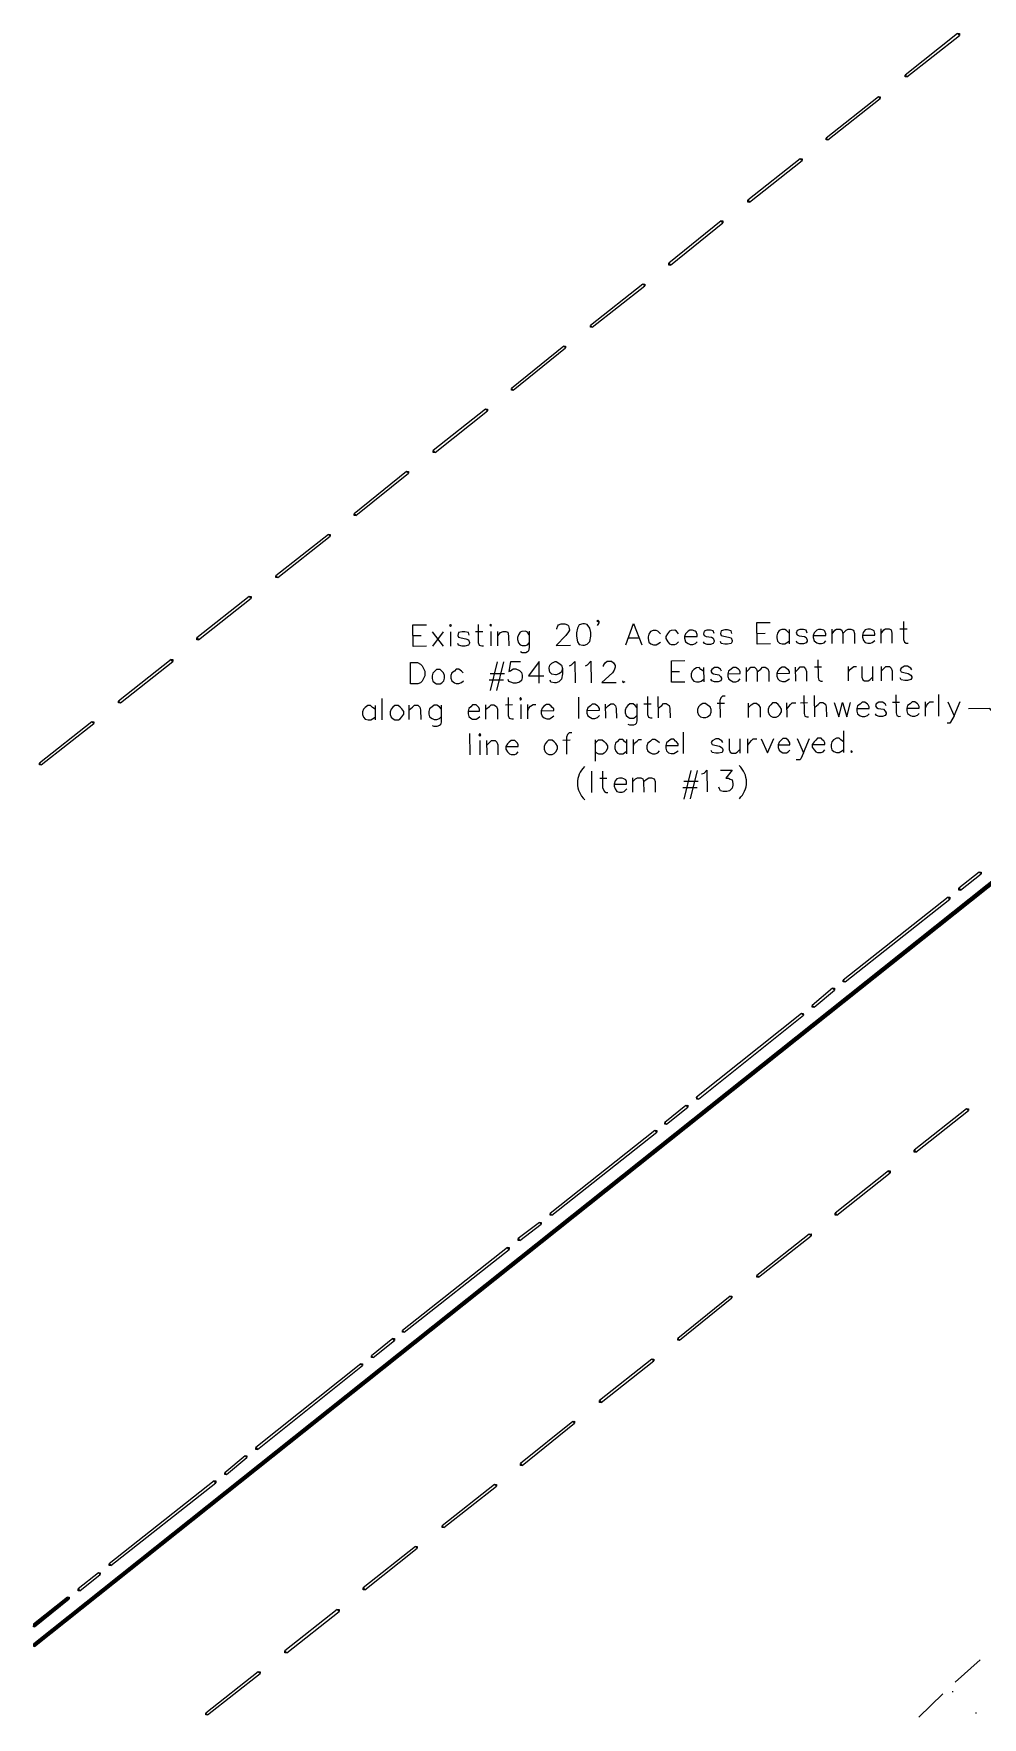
# Model space of a CAD drawing. Header units: inches. Extents: x -5728 to 15181, y 9834 to 15140.
# Drawn here: x 2252 to 3101, y 12234 to 13743 of the extents above; entities that cross this region are included whole.
import ezdxf

# ---------------------------------------------------------------- set-up
doc = ezdxf.new("R2010")
doc.units = ezdxf.units.IN
doc.header["$MEASUREMENT"] = 0
doc.linetypes.add('IMPORT-DASHEDX2 _4_', pattern=[0.1125, 0.075, -0.0375])
for name, color, linetype, lineweight in [('PDF_Geometry', 1, 'Continuous', 9), ('PDF_Solid Fills', 1, 'Continuous', 9), ('site plan converted for PDF_dwg', 1, 'Continuous', 9)]:
    doc.layers.add(name, color=color, linetype=linetype, lineweight=lineweight)

# ---------------------------------------------------------------- blocks, each defined once
blk = doc.blocks.new('site plan converted for PDF_dwg-1480341-SITE PLAN')
at = {"layer": 'PDF_Solid Fills'}
for points in [[(962.5, 3885), (960.9, 3886.6), (962.5, 3886.6)], [(913.7, 3848.2), (913.7, 3849.8), (915.3, 3848.2)], [(891.3, 3829), (889.7, 3830.6), (891.3, 3830.6)], [(842.5, 3792.2), (842.5, 3793.8), (844.1, 3792.2)], [(820.9, 3773.8), (819.3, 3775.4), (820.9, 3775.4)], [(772.1, 3737), (772.1, 3738.6), (773.7, 3737)], [(749.7, 3718.6), (748.1, 3720.2), (749.7, 3720.2)], [(700.9, 3681), (700.9, 3682.6), (702.5, 3681)], [(679.3, 3662.6), (677.7, 3664.2), (679.3, 3664.2)], [(630.5, 3625.8), (630.5, 3627.4), (632.1, 3625.8)], [(608.1, 3607.4), (606.5, 3609), (608.1, 3609)], [(559.3, 3569.8), (559.3, 3571.4), (560.9, 3569.8)], [(537.7, 3551.4), (536.1, 3553), (537.7, 3553)], [(488.9, 3514.6), (488.9, 3516.2), (490.5, 3514.6)], [(466.5, 3496.2), (464.9, 3497.8), (466.5, 3497.8)], [(124.1, 2448.2), (124.1, 2449.8), (1403.3, 3454.6), (374.9, 2645.5)], [(124.9, 2447.4), (1403.3, 3454.6), (124.1, 2448.2)], [(124.9, 2447.4), (1404.1, 3453.8), (1403.3, 3454.6), (376.4, 2645.5)], [(417.7, 3458.6), (417.7, 3460.2), (419.3, 3458.6)], [(124.9, 2447.4), (1404.9, 3453), (1404.1, 3453.8), (376.7, 2645.5)], [(396.1, 3440.2), (394.5, 3441.8), (396.1, 3441.8)], [(347.3, 3403.4), (347.3, 3405), (348.9, 3403.4)], [(324.9, 3385), (323.3, 3386.6), (324.9, 3386.6)], [(276.1, 3348.2), (276.1, 3349.8), (277.7, 3348.2)], [(254.5, 3329), (252.9, 3330.6), (254.5, 3330.6)], [(205.7, 3292.2), (205.7, 3293.8), (207.3, 3292.2)], [(183.3, 3273.8), (181.7, 3275.4), (183.3, 3275.4)], [(134.5, 3237), (134.5, 3238.6), (136.1, 3237)], [(976.9, 3133.8), (975.3, 3135.4), (976.9, 3135.4)], [(948.9, 3111.4), (947.3, 3113), (948.9, 3113)], [(956.9, 3119.4), (956.9, 3121), (958.5, 3119.4)], [(844.9, 3030.6), (843.3, 3032.2), (844.9, 3032.2)], [(852.9, 3037.8), (852.9, 3039.4), (854.5, 3037.8)], [(824.9, 3015.4), (824.9, 3017), (826.5, 3015.4)], [(816.9, 3008.2), (815.3, 3009.8), (816.9, 3009.8)], [(712.9, 2926.6), (711.3, 2928.2), (712.9, 2928.2)], [(720.9, 2933.8), (720.9, 2935.4), (722.5, 2933.8)], [(692.1, 2911.4), (692.1, 2913), (693.7, 2911.4)], [(964.1, 2921.8), (962.5, 2923.4), (964.1, 2923.4)], [(684.9, 2904.2), (683.3, 2905.8), (684.9, 2905.8)], [(915.3, 2885), (915.3, 2886.6), (916.9, 2885)], [(893.7, 2866.6), (892.1, 2868.2), (893.7, 2868.2)], [(580.9, 2822.6), (579.3, 2824.2), (580.9, 2824.2)], [(588.9, 2830.6), (588.9, 2832.2), (590.5, 2830.6)], [(844.1, 2829), (844.1, 2830.6), (845.7, 2829)], [(560.1, 2808.2), (560.1, 2809.8), (561.7, 2808.2)], [(822.5, 2810.6), (820.9, 2812.2), (822.5, 2812.2)], [(552.1, 2800.2), (550.5, 2801.8), (552.1, 2801.8)], [(773.7, 2773.8), (773.7, 2775.4), (775.3, 2773.8)], [(751.3, 2755.4), (749.7, 2757), (751.3, 2757)], [(448.9, 2719.4), (447.3, 2721), (448.9, 2721)], [(456.1, 2726.6), (456.1, 2728.2), (457.7, 2726.6)], [(702.5, 2717.8), (702.5, 2719.4), (704.1, 2717.8)], [(428.1, 2704.2), (428.1, 2705.8), (429.7, 2704.2)], [(680.9, 2699.4), (679.3, 2701), (680.9, 2701)], [(420.1, 2697), (418.5, 2698.6), (420.1, 2698.6)], [(632.1, 2662.6), (632.1, 2664.2), (633.7, 2662.6)], [(609.7, 2644.2), (608.1, 2645.8), (609.7, 2645.8)], [(316.1, 2615.4), (314.5, 2617), (316.1, 2617)], [(324.1, 2622.6), (324.1, 2624.2), (325.7, 2622.6)], [(288.1, 2593), (286.5, 2594.6), (288.1, 2594.6)], [(296.1, 2600.2), (296.1, 2601.8), (297.7, 2600.2)], [(560.9, 2606.6), (560.9, 2608.2), (562.5, 2606.6)], [(539.3, 2588.2), (537.7, 2589.8), (539.3, 2589.8)], [(490.5, 2551.4), (490.5, 2553), (492.1, 2551.4)], [(468.1, 2533), (466.5, 2534.6), (468.1, 2534.6)], [(192.1, 2519.4), (192.1, 2521), (193.7, 2519.4)], [(184.1, 2511.4), (182.5, 2513), (184.1, 2513)], [(124.9, 2465), (154.5, 2491.4), (124.1, 2465.8)], [(124.1, 2465.8), (154.5, 2491.4), (124.1, 2467.4)], [(124.9, 2465), (155.3, 2490.6), (154.5, 2491.4)], [(124.9, 2465), (156.1, 2489.8), (155.3, 2490.6)], [(156.1, 2489.8), (154.5, 2491.4), (156.1, 2491.4)], [(164.1, 2497), (164.1, 2498.6), (165.7, 2497)], [(419.3, 2496.2), (419.3, 2497.8), (420.9, 2496.2)], [(397.7, 2477), (396.1, 2478.6), (397.7, 2478.6)], [(124.1, 2465), (124.1, 2465.8), (124.9, 2465)], [(348.9, 2440.2), (348.9, 2441.8), (350.5, 2440.2)], [(326.5, 2421.8), (324.9, 2423.4), (326.5, 2423.4)], [(277.7, 2385), (277.7, 2386.6), (279.3, 2385)]]:
    blk.add_hatch(color=147, dxfattribs=at).paths.add_polyline_path(points, flags=0)
at = {"layer": 'PDF_Solid Fills', "lineweight": 15}
blk.add_hatch(color=155, dxfattribs=at).paths.add_polyline_path([(124.1, 2447.4), (124.1, 2448.2), (124.9, 2447.4)], flags=0)
at = {"layer": 'PDF_Geometry', "color": 155, "lineweight": 15}
for p, q in [((469.7, 3350.6), (476.9, 3350.6)), ((487.3, 3341), (496.9, 3353.8)), ((496.9, 3341), (487.3, 3353.8)), ((503.3, 3353.8), (503.3, 3341)), ((525.7, 3353.8), (532.1, 3353.8)), ((539.3, 3353.8), (539.3, 3341)), ((545.7, 3341), (545.7, 3353.8)), ((777.7, 3350.6), (784.9, 3350.6)), ((806.5, 3353.8), (806.5, 3341)), ((844.9, 3341), (844.9, 3353.8)), ((888.9, 3341), (888.9, 3353.8)), ((905.7, 3353.8), (912.1, 3353.8)), ((662.5, 3347.4), (672.1, 3347.4)), ((544.9, 3326.6), (538.5, 3301)), ((550.5, 3326.6), (544.1, 3301)), ((729.7, 3320.2), (729.7, 3307.4)), ((768.1, 3307.4), (768.1, 3320.2)), ((812.1, 3307.4), (812.1, 3320.2)), ((828.9, 3320.2), (835.3, 3320.2)), ((859.3, 3307.4), (859.3, 3320.2)), ((880.9, 3320.2), (880.9, 3307.4)), ((888.9, 3307.4), (888.9, 3320.2)), ((537.7, 3310.6), (550.5, 3310.6)), ((538.5, 3316.2), (551.3, 3316.2)), ((700.9, 3317), (708.1, 3317)), ((435.3, 3288.2), (435.3, 3275.4)), ((441.7, 3275.4), (441.7, 3294.6)), ((465.7, 3275.4), (465.7, 3288.2)), ((534.5, 3275.4), (534.5, 3288.2)), ((552.1, 3288.2), (558.5, 3288.2)), ((565.7, 3288.2), (565.7, 3275.4)), ((572.1, 3275.4), (572.1, 3288.2)), ((617.7, 3275.4), (617.7, 3294.6)), ((641.7, 3275.4), (641.7, 3288.2)), ((676.1, 3288.2), (682.5, 3288.2)), ((688.9, 3275.4), (688.9, 3294.6)), ((741.7, 3288.2), (748.1, 3288.2)), ((769.7, 3275.4), (769.7, 3288.2)), ((804.1, 3275.4), (804.1, 3288.2)), ((816.1, 3288.2), (822.5, 3288.2)), ((828.9, 3275.4), (828.9, 3294.6)), ((898.5, 3288.2), (904.9, 3288.2)), ((928.1, 3275.4), (928.1, 3288.2)), ((940.1, 3275.4), (940.1, 3294.6)), ((520.1, 3243.4), (520.1, 3262.6)), ((711.3, 3243.4), (711.3, 3262.6)), ((854.5, 3262.6), (854.5, 3243.4)), ((528.9, 3256.2), (528.9, 3243.4)), ((535.3, 3243.4), (535.3, 3256.2)), ((603.3, 3256.2), (609.7, 3256.2)), ((632.1, 3256.2), (632.1, 3237)), ((660.1, 3256.2), (660.1, 3243.4)), ((666.5, 3243.4), (666.5, 3256.2)), ((761.7, 3256.2), (761.7, 3243.4)), ((768.9, 3243.4), (768.9, 3256.2)), ((628.9, 3209), (628.9, 3228.2)), ((717.7, 3228.2), (711.3, 3202.6)), ((723.3, 3228.2), (716.9, 3202.6)), ((636.1, 3221.8), (642.5, 3221.8)), ((665.7, 3209), (665.7, 3221.8)), ((710.5, 3213), (723.3, 3213)), ((711.3, 3218.6), (724.1, 3218.6)), ((971.3, 2429.8), (948.9, 2409.8)), ((937.7, 2399.4), (916.1, 2378.6)), ((946.5, 2401.8), (946.5, 2401)), ((967.3, 2382.6), (967.3, 2381.8))]:
    blk.add_line(p, q, dxfattribs=at)
at = {"layer": 'PDF_Geometry', "color": 147}
blk.add_line((124.9, 2465), (124.1, 2465), dxfattribs=at)
at = {"layer": 'PDF_Geometry', "color": 147, "flags": 128}
for points in [[(960.9, 3886.6), (913.7, 3849.8), (914.5, 3849), (915.3, 3848.2), (962.5, 3885), (961.7, 3885.8), (960.9, 3886.6), (962.5, 3886.6), (962.5, 3885)], [(915.3, 3848.2), (913.7, 3848.2), (913.7, 3849.8)], [(889.7, 3830.6), (842.5, 3793.8), (843.3, 3793), (844.1, 3792.2), (891.3, 3829), (890.5, 3829.8), (889.7, 3830.6), (891.3, 3830.6), (891.3, 3829)], [(844.1, 3792.2), (842.5, 3792.2), (842.5, 3793.8)], [(819.3, 3775.4), (772.1, 3738.6), (772.9, 3737.8), (773.7, 3737), (820.9, 3773.8), (820.1, 3774.6), (819.3, 3775.4), (820.9, 3775.4), (820.9, 3773.8)], [(773.7, 3737), (772.1, 3737), (772.1, 3738.6)], [(748.1, 3720.2), (700.9, 3682.6), (701.7, 3681.8), (702.5, 3681), (749.7, 3718.6), (748.9, 3719.4), (748.1, 3720.2), (749.7, 3720.2), (749.7, 3718.6)], [(702.5, 3681), (700.9, 3681), (700.9, 3682.6)], [(677.7, 3664.2), (630.5, 3627.4), (631.3, 3626.6), (632.1, 3625.8), (679.3, 3662.6)], [(632.1, 3625.8), (630.5, 3625.8), (630.5, 3627.4)], [(606.5, 3609), (559.3, 3571.4), (560.1, 3570.6), (560.9, 3569.8), (608.1, 3607.4), (607.3, 3608.2), (606.5, 3609), (608.1, 3609), (608.1, 3607.4)], [(560.9, 3569.8), (559.3, 3569.8), (559.3, 3571.4)], [(536.1, 3553), (488.9, 3516.2), (489.7, 3515.4), (490.5, 3514.6), (537.7, 3551.4), (536.9, 3552.2), (536.1, 3553), (537.7, 3553), (537.7, 3551.4)], [(490.5, 3514.6), (488.9, 3514.6), (488.9, 3516.2)], [(464.9, 3497.8), (417.7, 3460.2), (418.5, 3459.4), (419.3, 3458.6), (466.5, 3496.2), (465.7, 3497), (464.9, 3497.8), (466.5, 3497.8), (466.5, 3496.2)], [(124.9, 2447.4), (1404.9, 3453), (1404.1, 3453.8), (1403.3, 3454.6), (124.1, 2449.8)], [(419.3, 3458.6), (417.7, 3458.6), (417.7, 3460.2)], [(394.5, 3441.8), (347.3, 3405), (348.1, 3404.2), (348.9, 3403.4), (396.1, 3440.2), (395.3, 3441), (394.5, 3441.8), (396.1, 3441.8), (396.1, 3440.2)], [(348.9, 3403.4), (347.3, 3403.4), (347.3, 3405)], [(323.3, 3386.6), (276.1, 3349.8), (276.9, 3349), (277.7, 3348.2), (324.9, 3385), (324.1, 3385.8), (323.3, 3386.6), (324.9, 3386.6), (324.9, 3385)], [(277.7, 3348.2), (276.1, 3348.2), (276.1, 3349.8)], [(252.9, 3330.6), (205.7, 3293.8), (206.5, 3293), (207.3, 3292.2), (254.5, 3329), (253.7, 3329.8), (252.9, 3330.6), (254.5, 3330.6), (254.5, 3329)], [(207.3, 3292.2), (205.7, 3292.2), (205.7, 3293.8)], [(181.7, 3275.4), (134.5, 3238.6), (135.3, 3237.8), (136.1, 3237), (183.3, 3273.8), (182.5, 3274.6), (181.7, 3275.4), (183.3, 3275.4), (183.3, 3273.8)], [(136.1, 3237), (134.5, 3237), (134.5, 3238.6)], [(975.3, 3135.4), (956.9, 3121), (957.7, 3120.2), (958.5, 3119.4), (976.9, 3133.8), (976.1, 3134.6), (975.3, 3135.4), (976.9, 3135.4), (976.9, 3133.8)], [(947.3, 3113), (852.9, 3039.4), (853.7, 3038.6), (854.5, 3037.8), (948.9, 3111.4), (948.1, 3112.2), (947.3, 3113), (948.9, 3113), (948.9, 3111.4)], [(958.5, 3119.4), (956.9, 3119.4), (956.9, 3121)], [(843.3, 3032.2), (824.9, 3017), (825.7, 3016.2), (826.5, 3015.4), (844.9, 3030.6), (844.1, 3031.4), (843.3, 3032.2), (844.9, 3032.2), (844.9, 3030.6)], [(854.5, 3037.8), (852.9, 3037.8), (852.9, 3039.4)], [(826.5, 3015.4), (824.9, 3015.4), (824.9, 3017)], [(815.3, 3009.8), (720.9, 2935.4), (721.7, 2934.6), (722.5, 2933.8), (816.9, 3008.2), (816.1, 3009), (815.3, 3009.8), (816.9, 3009.8), (816.9, 3008.2)], [(711.3, 2928.2), (692.1, 2913), (692.9, 2912.2), (693.7, 2911.4), (712.9, 2926.6), (712.1, 2927.4), (711.3, 2928.2), (712.9, 2928.2), (712.9, 2926.6)], [(722.5, 2933.8), (720.9, 2933.8), (720.9, 2935.4)], [(693.7, 2911.4), (692.1, 2911.4), (692.1, 2913)], [(962.5, 2923.4), (915.3, 2886.6), (916.1, 2885.8), (916.9, 2885), (964.1, 2921.8), (963.3, 2922.6), (962.5, 2923.4), (964.1, 2923.4), (964.1, 2921.8)], [(683.3, 2905.8), (588.9, 2832.2), (589.7, 2831.4), (590.5, 2830.6), (684.9, 2904.2), (684.1, 2905), (683.3, 2905.8), (684.9, 2905.8), (684.9, 2904.2)], [(916.9, 2885), (915.3, 2885), (915.3, 2886.6)], [(892.1, 2868.2), (844.1, 2830.6), (844.9, 2829.8), (845.7, 2829), (893.7, 2866.6), (892.9, 2867.4), (892.1, 2868.2), (893.7, 2868.2), (893.7, 2866.6)], [(579.3, 2824.2), (560.1, 2809.8), (560.9, 2809), (561.7, 2808.2), (580.9, 2822.6), (580.1, 2823.4), (579.3, 2824.2), (580.9, 2824.2), (580.9, 2822.6)], [(590.5, 2830.6), (588.9, 2830.6), (588.9, 2832.2)], [(845.7, 2829), (844.1, 2829), (844.1, 2830.6)], [(561.7, 2808.2), (560.1, 2808.2), (560.1, 2809.8)], [(820.9, 2812.2), (773.7, 2775.4), (774.5, 2774.6), (775.3, 2773.8), (822.5, 2810.6), (821.7, 2811.4), (820.9, 2812.2), (822.5, 2812.2), (822.5, 2810.6)], [(550.5, 2801.8), (456.1, 2728.2), (456.9, 2727.4), (457.7, 2726.6), (552.1, 2800.2), (551.3, 2801), (550.5, 2801.8), (552.1, 2801.8), (552.1, 2800.2)], [(775.3, 2773.8), (773.7, 2773.8), (773.7, 2775.4)], [(749.7, 2757), (702.5, 2719.4), (703.3, 2718.6), (704.1, 2717.8), (751.3, 2755.4), (750.5, 2756.2), (749.7, 2757), (751.3, 2757), (751.3, 2755.4)], [(447.3, 2721), (428.1, 2705.8), (428.9, 2705), (429.7, 2704.2), (448.9, 2719.4), (448.1, 2720.2), (447.3, 2721), (448.9, 2721), (448.9, 2719.4)], [(457.7, 2726.6), (456.1, 2726.6), (456.1, 2728.2)], [(704.1, 2717.8), (702.5, 2717.8), (702.5, 2719.4)], [(429.7, 2704.2), (428.1, 2704.2), (428.1, 2705.8)], [(679.3, 2701), (632.1, 2664.2), (632.9, 2663.4), (633.7, 2662.6), (680.9, 2699.4), (680.1, 2700.2), (679.3, 2701), (680.9, 2701), (680.9, 2699.4)], [(418.5, 2698.6), (324.1, 2624.2), (324.9, 2623.4), (325.7, 2622.6), (420.1, 2697), (419.3, 2697.8), (418.5, 2698.6), (420.1, 2698.6), (420.1, 2697)], [(633.7, 2662.6), (632.1, 2662.6), (632.1, 2664.2)], [(608.1, 2645.8), (560.9, 2608.2), (561.7, 2607.4), (562.5, 2606.6), (609.7, 2644.2), (608.9, 2645), (608.1, 2645.8), (609.7, 2645.8), (609.7, 2644.2)], [(314.5, 2617), (296.1, 2601.8), (296.9, 2601), (297.7, 2600.2), (316.1, 2615.4), (315.3, 2616.2), (314.5, 2617), (316.1, 2617), (316.1, 2615.4)], [(325.7, 2622.6), (324.1, 2622.6), (324.1, 2624.2)], [(286.5, 2594.6), (192.1, 2521), (192.9, 2520.2), (193.7, 2519.4), (288.1, 2593), (287.3, 2593.8), (286.5, 2594.6), (288.1, 2594.6), (288.1, 2593)], [(297.7, 2600.2), (296.1, 2600.2), (296.1, 2601.8)], [(562.5, 2606.6), (560.9, 2606.6), (560.9, 2608.2)], [(537.7, 2589.8), (490.5, 2553), (491.3, 2552.2), (492.1, 2551.4), (539.3, 2588.2), (538.5, 2589), (537.7, 2589.8), (539.3, 2589.8), (539.3, 2588.2)], [(492.1, 2551.4), (490.5, 2551.4), (490.5, 2553)], [(466.5, 2534.6), (419.3, 2497.8), (420.1, 2497), (420.9, 2496.2), (468.1, 2533), (467.3, 2533.8), (466.5, 2534.6), (468.1, 2534.6), (468.1, 2533)], [(193.7, 2519.4), (192.1, 2519.4), (192.1, 2521)], [(182.5, 2513), (164.1, 2498.6), (164.9, 2497.8), (165.7, 2497), (184.1, 2511.4), (183.3, 2512.2), (182.5, 2513), (184.1, 2513), (184.1, 2511.4)], [(154.5, 2491.4), (156.1, 2491.4), (156.1, 2489.8), (155.3, 2490.6), (154.5, 2491.4), (124.1, 2467.4)], [(124.1, 2465.8), (124.9, 2465), (156.1, 2489.8)], [(165.7, 2497), (164.1, 2497), (164.1, 2498.6)], [(420.9, 2496.2), (419.3, 2496.2), (419.3, 2497.8)], [(396.1, 2478.6), (348.9, 2441.8), (349.7, 2441), (350.5, 2440.2), (397.7, 2477), (396.9, 2477.8), (396.1, 2478.6), (397.7, 2478.6), (397.7, 2477)], [(124.1, 2448.2), (124.9, 2447.4), (124.1, 2447.4)], [(350.5, 2440.2), (348.9, 2440.2), (348.9, 2441.8)], [(324.9, 2423.4), (277.7, 2386.6), (278.5, 2385.8), (279.3, 2385), (326.5, 2421.8)], [(279.3, 2385), (277.7, 2385), (277.7, 2386.6)]]:
    blk.add_lwpolyline(points, dxfattribs=at)
for points in [[(678.5, 3663.4), (677.7, 3664.2), (679.3, 3664.2), (679.3, 3662.6)], [(325.7, 2422.6), (324.9, 2423.4), (326.5, 2423.4), (326.5, 2421.8)]]:
    blk.add_lwpolyline(points, close=True, dxfattribs=at)
at = {"layer": 'PDF_Geometry', "color": 155, "lineweight": 15, "flags": 128}
for points in [[(481.7, 3341), (469.7, 3341), (469.7, 3360.2), (481.7, 3360.2)], [(520.1, 3350.6), (519.3, 3353), (516.1, 3353.8), (513.7, 3353.8), (510.5, 3353), (509.7, 3350.6), (510.5, 3349), (512.9, 3348.2), (516.9, 3347.4), (519.3, 3346.6), (520.1, 3344.2), (520.1, 3343.4), (519.3, 3341.8), (516.1, 3341), (513.7, 3341), (510.5, 3341.8), (509.7, 3343.4)], [(528.1, 3360.2), (528.1, 3344.2), (528.9, 3341.8), (531.3, 3341), (532.9, 3341)], [(545.7, 3349.8), (548.1, 3353), (550.5, 3353.8), (552.9, 3353.8), (554.5, 3353), (555.3, 3349.8), (555.3, 3341)], [(573.7, 3350.6), (572.1, 3353), (570.5, 3353.8), (567.3, 3353.8), (565.7, 3353), (564.1, 3350.6), (563.3, 3348.2), (563.3, 3346.6), (564.1, 3343.4), (565.7, 3341.8), (567.3, 3341), (570.5, 3341), (572.1, 3341.8), (573.7, 3343.4)], [(573.7, 3353.8), (573.7, 3339.4), (572.9, 3336.2), (572.1, 3335.4), (570.5, 3334.6), (567.3, 3334.6), (565.7, 3335.4)], [(598.5, 3355.4), (598.5, 3356.2), (599.3, 3358.6), (600.1, 3359.4), (602.5, 3360.2), (605.7, 3360.2), (608.1, 3359.4), (608.9, 3358.6), (609.7, 3356.2), (609.7, 3354.6), (608.9, 3353), (606.5, 3349.8), (597.7, 3341), (610.5, 3341)], [(636.1, 3362.6), (635.3, 3361.8), (634.5, 3362.6), (635.3, 3363.4), (636.1, 3362.6), (636.1, 3361), (635.3, 3359.4), (634.5, 3358.6)], [(660.1, 3341), (667.3, 3360.2), (674.5, 3341)], [(691.3, 3350.6), (688.9, 3353), (687.3, 3353.8), (684.9, 3353.8), (682.5, 3353), (680.9, 3350.6), (680.1, 3348.2), (680.1, 3346.6), (680.9, 3343.4), (682.5, 3341.8), (684.9, 3341), (687.3, 3341), (688.9, 3341.8), (691.3, 3343.4)], [(707.3, 3350.6), (705.7, 3353), (704.1, 3353.8), (700.9, 3353.8), (699.3, 3353), (697.7, 3350.6), (696.1, 3348.2), (696.1, 3346.6), (697.7, 3343.4), (699.3, 3341.8), (700.9, 3341), (704.1, 3341), (705.7, 3341.8), (707.3, 3343.4)], [(712.9, 3348.2), (724.1, 3348.2), (724.1, 3349.8), (723.3, 3352.2), (722.5, 3353), (720.1, 3353.8), (717.7, 3353.8), (716.1, 3353), (713.7, 3350.6), (712.9, 3348.2), (712.9, 3346.6), (713.7, 3343.4), (716.1, 3341.8), (717.7, 3341), (720.1, 3341), (722.5, 3341.8), (724.1, 3343.4)], [(739.3, 3350.6), (738.5, 3353), (736.1, 3353.8), (732.9, 3353.8), (730.5, 3353), (729.7, 3350.6), (730.5, 3349), (732.1, 3348.2), (736.9, 3347.4), (738.5, 3346.6), (739.3, 3344.2), (739.3, 3343.4), (738.5, 3341.8), (736.1, 3341), (732.9, 3341), (730.5, 3341.8), (729.7, 3343.4)], [(755.3, 3350.6), (754.5, 3353), (751.3, 3353.8), (748.9, 3353.8), (745.7, 3353), (744.9, 3350.6), (745.7, 3349), (748.1, 3348.2), (752.1, 3347.4), (754.5, 3346.6), (755.3, 3344.2), (755.3, 3343.4), (754.5, 3341.8), (751.3, 3341), (748.9, 3341), (745.7, 3341.8), (744.9, 3343.4)], [(789.7, 3341), (777.7, 3341), (777.7, 3360.2), (789.7, 3360.2)], [(806.5, 3350.6), (804.1, 3353), (802.5, 3353.8), (800.1, 3353.8), (797.7, 3353), (796.1, 3350.6), (795.3, 3348.2), (795.3, 3346.6), (796.1, 3343.4), (797.7, 3341.8), (800.1, 3341), (802.5, 3341), (804.1, 3341.8), (806.5, 3343.4)], [(822.5, 3350.6), (821.7, 3353), (819.3, 3353.8), (816.1, 3353.8), (813.7, 3353), (812.9, 3350.6), (813.7, 3349), (815.3, 3348.2), (820.1, 3347.4), (821.7, 3346.6), (822.5, 3344.2), (822.5, 3343.4), (821.7, 3341.8), (819.3, 3341), (816.1, 3341), (813.7, 3341.8), (812.9, 3343.4)], [(828.1, 3348.2), (839.3, 3348.2), (839.3, 3349.8), (838.5, 3352.2), (837.7, 3353), (835.3, 3353.8), (832.9, 3353.8), (831.3, 3353), (828.9, 3350.6), (828.1, 3348.2), (828.1, 3346.6), (828.9, 3343.4), (831.3, 3341.8), (832.9, 3341), (835.3, 3341), (837.7, 3341.8), (839.3, 3343.4)], [(844.9, 3349.8), (847.3, 3353), (848.9, 3353.8), (852.1, 3353.8), (853.7, 3353), (854.5, 3349.8), (854.5, 3341)], [(854.5, 3349.8), (857.7, 3353), (859.3, 3353.8), (861.7, 3353.8), (864.1, 3353), (864.9, 3349.8), (864.9, 3341)], [(872.1, 3348.2), (883.3, 3348.2), (883.3, 3349.8), (882.5, 3352.2), (880.9, 3353), (879.3, 3353.8), (876.9, 3353.8), (874.5, 3353), (872.9, 3350.6), (872.1, 3348.2), (872.1, 3346.6), (872.9, 3343.4), (874.5, 3341.8), (876.9, 3341), (879.3, 3341), (880.9, 3341.8), (883.3, 3343.4)], [(888.9, 3349.8), (891.3, 3353), (892.9, 3353.8), (896.1, 3353.8), (897.7, 3353), (898.5, 3349.8), (898.5, 3341)], [(908.9, 3360.2), (908.9, 3344.2), (909.7, 3341.8), (911.3, 3341), (912.9, 3341)], [(514.5, 3317), (512.9, 3318.6), (510.5, 3320.2), (508.1, 3320.2), (506.5, 3318.6), (504.1, 3317), (503.3, 3314.6), (503.3, 3312.2), (504.1, 3309.8), (506.5, 3308.2), (508.1, 3307.4), (510.5, 3307.4), (512.9, 3308.2), (514.5, 3309.8)], [(565.7, 3326.6), (556.9, 3326.6), (555.3, 3317.8), (556.9, 3318.6), (559.3, 3320.2), (561.7, 3320.2), (564.9, 3318.6), (566.5, 3317), (567.3, 3314.6), (567.3, 3312.2), (566.5, 3309.8), (564.9, 3308.2), (561.7, 3307.4), (559.3, 3307.4), (556.9, 3308.2), (555.3, 3309), (554.5, 3310.6)], [(582.5, 3307.4), (582.5, 3326.6), (572.9, 3313.8), (586.5, 3313.8)], [(603.3, 3320.2), (602.5, 3317), (600.1, 3315.4), (597.7, 3314.6), (596.9, 3314.6), (593.7, 3315.4), (592.1, 3317), (591.3, 3320.2), (591.3, 3321), (592.1, 3323.4), (593.7, 3325), (596.9, 3326.6), (597.7, 3326.6), (600.1, 3325), (602.5, 3323.4), (603.3, 3320.2), (603.3, 3315.4), (602.5, 3310.6), (600.1, 3308.2), (597.7, 3307.4), (596.1, 3307.4), (592.9, 3308.2), (592.1, 3309.8)], [(609.7, 3322.6), (611.3, 3323.4), (614.5, 3326.6), (614.5, 3307.4)], [(624.1, 3322.6), (625.7, 3323.4), (628.9, 3326.6), (628.9, 3307.4)], [(640.1, 3321.8), (640.1, 3322.6), (640.9, 3324.2), (641.7, 3325), (643.3, 3326.6), (647.3, 3326.6), (648.9, 3325), (649.7, 3324.2), (650.5, 3322.6), (650.5, 3321), (649.7, 3318.6), (648.1, 3316.2), (638.5, 3307.4), (651.3, 3307.4)], [(712.9, 3307.4), (700.9, 3307.4), (700.9, 3326.6), (712.9, 3326.6)], [(729.7, 3317), (727.3, 3318.6), (725.7, 3320.2), (723.3, 3320.2), (720.9, 3318.6), (719.3, 3317), (718.5, 3314.6), (718.5, 3312.2), (719.3, 3309.8), (720.9, 3308.2), (723.3, 3307.4), (725.7, 3307.4), (727.3, 3308.2), (729.7, 3309.8)], [(745.7, 3317), (744.9, 3318.6), (742.5, 3320.2), (739.3, 3320.2), (736.9, 3318.6), (736.1, 3317), (736.9, 3315.4), (738.5, 3314.6), (743.3, 3313.8), (744.9, 3312.2), (745.7, 3310.6), (745.7, 3309.8), (744.9, 3308.2), (742.5, 3307.4), (739.3, 3307.4), (736.9, 3308.2), (736.1, 3309.8)], [(751.3, 3314.6), (762.5, 3314.6), (762.5, 3316.2), (761.7, 3317.8), (760.9, 3318.6), (758.5, 3320.2), (756.1, 3320.2), (754.5, 3318.6), (752.1, 3317), (751.3, 3314.6), (751.3, 3312.2), (752.1, 3309.8), (754.5, 3308.2), (756.1, 3307.4), (758.5, 3307.4), (760.9, 3308.2), (762.5, 3309.8)], [(768.1, 3316.2), (770.5, 3318.6), (772.1, 3320.2), (775.3, 3320.2), (776.9, 3318.6), (777.7, 3316.2), (777.7, 3307.4)], [(777.7, 3316.2), (780.9, 3318.6), (782.5, 3320.2), (784.9, 3320.2), (787.3, 3318.6), (788.1, 3316.2), (788.1, 3307.4)], [(795.3, 3314.6), (806.5, 3314.6), (806.5, 3316.2), (805.7, 3317.8), (804.1, 3318.6), (802.5, 3320.2), (800.1, 3320.2), (797.7, 3318.6), (796.1, 3317), (795.3, 3314.6), (795.3, 3312.2), (796.1, 3309.8), (797.7, 3308.2), (800.1, 3307.4), (802.5, 3307.4), (804.1, 3308.2), (806.5, 3309.8)], [(812.1, 3316.2), (814.5, 3318.6), (816.1, 3320.2), (819.3, 3320.2), (820.9, 3318.6), (821.7, 3316.2), (821.7, 3307.4)], [(832.1, 3326.6), (832.1, 3310.6), (832.9, 3308.2), (834.5, 3307.4), (836.1, 3307.4)], [(859.3, 3314.6), (860.1, 3317), (861.7, 3318.6), (864.1, 3320.2), (866.5, 3320.2)], [(871.3, 3320.2), (871.3, 3310.6), (872.1, 3308.2), (873.7, 3307.4), (876.9, 3307.4), (878.5, 3308.2), (880.9, 3310.6)], [(888.9, 3316.2), (891.3, 3318.6), (892.9, 3320.2), (896.1, 3320.2), (897.7, 3318.6), (898.5, 3316.2), (898.5, 3307.4)], [(916.1, 3317), (915.3, 3318.6), (912.1, 3320.2), (909.7, 3320.2), (906.5, 3318.6), (905.7, 3317), (906.5, 3315.4), (908.9, 3314.6), (912.9, 3313.8), (915.3, 3312.2), (916.1, 3310.6), (916.1, 3309.8), (915.3, 3308.2), (912.1, 3307.4), (909.7, 3307.4), (906.5, 3308.2), (905.7, 3309.8)], [(657.7, 3309), (656.9, 3308.2), (657.7, 3307.4), (659.3, 3308.2)], [(435.3, 3285), (432.9, 3286.6), (431.3, 3288.2), (428.9, 3288.2), (426.5, 3286.6), (424.9, 3285), (424.1, 3282.6), (424.1, 3280.2), (424.9, 3277.8), (426.5, 3276.2), (428.9, 3275.4), (431.3, 3275.4), (432.9, 3276.2), (435.3, 3277.8)], [(465.7, 3284.2), (468.9, 3286.6), (470.5, 3288.2), (473.7, 3288.2), (475.3, 3286.6), (476.1, 3284.2), (476.1, 3275.4)], [(494.5, 3285), (492.9, 3286.6), (490.5, 3288.2), (488.1, 3288.2), (486.5, 3286.6), (484.1, 3285), (483.3, 3282.6), (483.3, 3280.2), (484.1, 3277.8), (486.5, 3276.2), (488.1, 3275.4), (490.5, 3275.4), (492.9, 3276.2), (494.5, 3277.8)], [(494.5, 3288.2), (494.5, 3273), (493.7, 3270.6), (492.9, 3269.8), (490.5, 3269), (488.1, 3269), (486.5, 3269.8)], [(518.5, 3282.6), (528.9, 3282.6), (528.9, 3284.2), (528.1, 3285.8), (527.3, 3286.6), (525.7, 3288.2), (522.5, 3288.2), (520.9, 3286.6), (519.3, 3285), (518.5, 3282.6), (518.5, 3280.2), (519.3, 3277.8), (520.9, 3276.2), (522.5, 3275.4), (525.7, 3275.4), (527.3, 3276.2), (528.9, 3277.8)], [(534.5, 3284.2), (537.7, 3286.6), (539.3, 3288.2), (541.7, 3288.2), (544.1, 3286.6), (544.9, 3284.2), (544.9, 3275.4)], [(554.5, 3294.6), (554.5, 3278.6), (555.3, 3276.2), (557.7, 3275.4), (559.3, 3275.4)], [(572.1, 3282.6), (572.9, 3285), (574.5, 3286.6), (576.9, 3288.2), (579.3, 3288.2)], [(584.1, 3282.6), (595.3, 3282.6), (595.3, 3284.2), (593.7, 3285.8), (592.9, 3286.6), (591.3, 3288.2), (588.9, 3288.2), (586.5, 3286.6), (584.9, 3285), (584.1, 3282.6), (584.1, 3280.2), (584.9, 3277.8), (586.5, 3276.2), (588.9, 3275.4), (591.3, 3275.4), (592.9, 3276.2), (595.3, 3277.8)], [(624.9, 3282.6), (636.1, 3282.6), (636.1, 3284.2), (635.3, 3285.8), (634.5, 3286.6), (632.1, 3288.2), (629.7, 3288.2), (628.1, 3286.6), (625.7, 3285), (624.9, 3282.6), (624.9, 3280.2), (625.7, 3277.8), (628.1, 3276.2), (629.7, 3275.4), (632.1, 3275.4), (634.5, 3276.2), (636.1, 3277.8)], [(641.7, 3284.2), (644.1, 3286.6), (646.5, 3288.2), (648.9, 3288.2), (650.5, 3286.6), (651.3, 3284.2), (651.3, 3275.4)], [(669.7, 3285), (668.1, 3286.6), (666.5, 3288.2), (663.3, 3288.2), (661.7, 3286.6), (660.1, 3285), (659.3, 3282.6), (659.3, 3280.2), (660.1, 3277.8), (661.7, 3276.2), (663.3, 3275.4), (666.5, 3275.4), (668.1, 3276.2), (669.7, 3277.8)], [(669.7, 3288.2), (669.7, 3273), (668.9, 3270.6), (668.1, 3269.8), (666.5, 3269), (663.3, 3269), (661.7, 3269.8)], [(679.3, 3294.6), (679.3, 3278.6), (680.1, 3276.2), (681.7, 3275.4), (683.3, 3275.4)], [(688.9, 3284.2), (692.1, 3286.6), (693.7, 3288.2), (696.1, 3288.2), (698.5, 3286.6), (699.3, 3284.2), (699.3, 3275.4)], [(748.9, 3294.6), (746.5, 3294.6), (744.9, 3293), (744.1, 3290.6), (744.1, 3275.4)], [(769.7, 3284.2), (772.1, 3286.6), (774.5, 3288.2), (776.9, 3288.2), (778.5, 3286.6), (780.1, 3284.2), (780.1, 3275.4)], [(804.1, 3282.6), (805.7, 3285), (807.3, 3286.6), (808.9, 3288.2), (812.1, 3288.2)], [(819.3, 3294.6), (819.3, 3278.6), (820.1, 3276.2), (821.7, 3275.4), (823.3, 3275.4)], [(828.9, 3284.2), (832.1, 3286.6), (833.7, 3288.2), (836.1, 3288.2), (838.5, 3286.6), (839.3, 3284.2), (839.3, 3275.4)], [(846.5, 3288.2), (850.5, 3275.4), (853.7, 3288.2), (857.7, 3275.4), (860.9, 3288.2)], [(866.5, 3282.6), (877.7, 3282.6), (877.7, 3284.2), (876.9, 3285.8), (876.1, 3286.6), (873.7, 3288.2), (871.3, 3288.2), (869.7, 3286.6), (867.3, 3285), (866.5, 3282.6), (866.5, 3280.2), (867.3, 3277.8), (869.7, 3276.2), (871.3, 3275.4), (873.7, 3275.4), (876.1, 3276.2), (877.7, 3277.8)], [(892.9, 3285), (892.1, 3286.6), (889.7, 3288.2), (886.5, 3288.2), (884.1, 3286.6), (883.3, 3285), (884.1, 3283.4), (885.7, 3282.6), (890.5, 3281.8), (892.1, 3280.2), (892.9, 3278.6), (892.9, 3277.8), (892.1, 3276.2), (889.7, 3275.4), (886.5, 3275.4), (884.1, 3276.2), (883.3, 3277.8)], [(901.7, 3294.6), (901.7, 3278.6), (902.5, 3276.2), (904.1, 3275.4), (905.7, 3275.4)], [(911.3, 3282.6), (922.5, 3282.6), (922.5, 3284.2), (921.7, 3285.8), (920.9, 3286.6), (918.5, 3288.2), (916.1, 3288.2), (914.5, 3286.6), (912.1, 3285), (911.3, 3282.6), (911.3, 3280.2), (912.1, 3277.8), (914.5, 3276.2), (916.1, 3275.4), (918.5, 3275.4), (920.9, 3276.2), (922.5, 3277.8)], [(928.1, 3282.6), (928.9, 3285), (930.5, 3286.6), (932.1, 3288.2), (935.3, 3288.2)], [(948.1, 3288.2), (953.7, 3275.4), (959.3, 3288.2)], [(953.7, 3275.4), (950.5, 3269.8), (949.7, 3269), (947.3, 3269)], [(1423.3, 2722.6), (985.7, 3281.8), (966.5, 3281.8)], [(611.3, 3262.6), (608.9, 3262.6), (607.3, 3261), (606.5, 3258.6), (606.5, 3243.4)], [(535.3, 3252.2), (537.7, 3254.6), (539.3, 3256.2), (542.5, 3256.2), (544.1, 3254.6), (544.9, 3252.2), (544.9, 3243.4)], [(552.1, 3250.6), (563.3, 3250.6), (563.3, 3252.2), (562.5, 3253.8), (561.7, 3254.6), (560.1, 3256.2), (556.9, 3256.2), (555.3, 3254.6), (553.7, 3253), (552.1, 3250.6), (552.1, 3248.2), (553.7, 3245.8), (555.3, 3244.2), (556.9, 3243.4), (560.1, 3243.4), (561.7, 3244.2), (563.3, 3245.8)], [(632.1, 3253), (633.7, 3254.6), (635.3, 3256.2), (638.5, 3256.2), (640.1, 3254.6), (641.7, 3253), (643.3, 3250.6), (643.3, 3248.2), (641.7, 3245.8), (640.1, 3244.2), (638.5, 3243.4), (635.3, 3243.4), (633.7, 3244.2), (632.1, 3245.8)], [(660.1, 3253), (658.5, 3254.6), (656.9, 3256.2), (653.7, 3256.2), (652.1, 3254.6), (650.5, 3253), (649.7, 3250.6), (649.7, 3248.2), (650.5, 3245.8), (652.1, 3244.2), (653.7, 3243.4), (656.9, 3243.4), (658.5, 3244.2), (660.1, 3245.8)], [(666.5, 3250.6), (667.3, 3253), (669.7, 3254.6), (671.3, 3256.2), (673.7, 3256.2)], [(689.7, 3253), (688.1, 3254.6), (685.7, 3256.2), (683.3, 3256.2), (681.7, 3254.6), (679.3, 3253), (678.5, 3250.6), (678.5, 3248.2), (679.3, 3245.8), (681.7, 3244.2), (683.3, 3243.4), (685.7, 3243.4), (688.1, 3244.2), (689.7, 3245.8)], [(695.3, 3250.6), (706.5, 3250.6), (706.5, 3252.2), (704.9, 3253.8), (704.1, 3254.6), (702.5, 3256.2), (700.1, 3256.2), (697.7, 3254.6), (696.1, 3253), (695.3, 3250.6), (695.3, 3248.2), (696.1, 3245.8), (697.7, 3244.2), (700.1, 3243.4), (702.5, 3243.4), (704.1, 3244.2), (706.5, 3245.8)], [(746.5, 3253), (745.7, 3254.6), (742.5, 3256.2), (740.1, 3256.2), (736.9, 3254.6), (736.1, 3253), (736.9, 3251.4), (739.3, 3250.6), (743.3, 3249.8), (745.7, 3248.2), (746.5, 3246.6), (746.5, 3245.8), (745.7, 3244.2), (742.5, 3243.4), (740.1, 3243.4), (736.9, 3244.2), (736.1, 3245.8)], [(752.1, 3256.2), (752.1, 3246.6), (752.9, 3244.2), (754.5, 3243.4), (757.7, 3243.4), (759.3, 3244.2), (761.7, 3246.6)], [(768.9, 3250.6), (770.5, 3253), (772.1, 3254.6), (773.7, 3256.2), (776.9, 3256.2)], [(780.9, 3256.2), (786.5, 3243.4), (792.1, 3256.2)], [(796.1, 3250.6), (806.5, 3250.6), (806.5, 3252.2), (805.7, 3253.8), (804.9, 3254.6), (803.3, 3256.2), (800.1, 3256.2), (798.5, 3254.6), (796.9, 3253), (796.1, 3250.6), (796.1, 3248.2), (796.9, 3245.8), (798.5, 3244.2), (800.1, 3243.4), (803.3, 3243.4), (804.9, 3244.2), (806.5, 3245.8)], [(818.5, 3243.4), (816.1, 3237.8), (815.3, 3237), (812.1, 3237)], [(812.9, 3256.2), (818.5, 3243.4), (824.1, 3256.2)], [(826.5, 3250.6), (837.7, 3250.6), (837.7, 3252.2), (836.9, 3253.8), (836.1, 3254.6), (834.5, 3256.2), (831.3, 3256.2), (829.7, 3254.6), (828.1, 3253), (826.5, 3250.6), (826.5, 3248.2), (828.1, 3245.8), (829.7, 3244.2), (831.3, 3243.4), (834.5, 3243.4), (836.1, 3244.2), (837.7, 3245.8)], [(854.5, 3253), (852.1, 3254.6), (850.5, 3256.2), (848.1, 3256.2), (845.7, 3254.6), (844.1, 3253), (843.3, 3250.6), (843.3, 3248.2), (844.1, 3245.8), (845.7, 3244.2), (848.1, 3243.4), (850.5, 3243.4), (852.1, 3244.2), (854.5, 3245.8)], [(861.7, 3245), (860.9, 3244.2), (861.7, 3243.4), (862.5, 3244.2)], [(638.5, 3228.2), (638.5, 3213), (640.1, 3209.8), (641.7, 3209), (643.3, 3209)], [(727.3, 3225), (729.7, 3225.8), (732.1, 3228.2), (732.1, 3209)], [(744.1, 3228.2), (754.5, 3228.2), (748.9, 3221), (751.3, 3221), (752.9, 3220.2), (754.5, 3219.4), (755.3, 3216.2), (755.3, 3214.6), (754.5, 3212.2), (752.1, 3209.8), (749.7, 3209), (746.5, 3209), (744.1, 3209.8), (743.3, 3211.4), (742.5, 3213)], [(648.9, 3216.2), (660.1, 3216.2), (660.1, 3218.6), (659.3, 3220.2), (657.7, 3221), (656.1, 3221.8), (653.7, 3221.8), (651.3, 3221), (649.7, 3219.4), (648.9, 3216.2), (648.9, 3214.6), (649.7, 3212.2), (651.3, 3209.8), (653.7, 3209), (656.1, 3209), (657.7, 3209.8), (660.1, 3212.2)], [(665.7, 3218.6), (668.1, 3221), (669.7, 3221.8), (672.9, 3221.8), (674.5, 3221), (675.3, 3218.6), (675.3, 3209)], [(675.3, 3218.6), (678.5, 3221), (680.1, 3221.8), (682.5, 3221.8), (684.9, 3221), (685.7, 3218.6), (685.7, 3209)]]:
    blk.add_lwpolyline(points, dxfattribs=at)
for points in [[(502.5, 3359.4), (503.3, 3358.6), (504.1, 3359.4), (503.3, 3360.2)], [(538.5, 3359.4), (539.3, 3358.6), (540.1, 3359.4), (539.3, 3360.2)], [(621.7, 3360.2), (618.5, 3359.4), (616.9, 3356.2), (616.1, 3352.2), (616.1, 3349), (616.9, 3344.2), (618.5, 3341.8), (621.7, 3341), (623.3, 3341), (625.7, 3341.8), (628.1, 3344.2), (628.9, 3349), (628.9, 3352.2), (628.1, 3356.2), (625.7, 3359.4), (623.3, 3360.2)], [(467.3, 3307.4), (467.3, 3326.6), (473.7, 3326.6), (476.1, 3325), (477.7, 3323.4), (478.5, 3321.8), (480.1, 3318.6), (480.1, 3314.6), (478.5, 3311.4), (477.7, 3309.8), (476.1, 3308.2), (473.7, 3307.4)], [(490.5, 3320.2), (488.9, 3318.6), (487.3, 3317), (486.5, 3314.6), (486.5, 3312.2), (487.3, 3309.8), (488.9, 3308.2), (490.5, 3307.4), (493.7, 3307.4), (495.3, 3308.2), (496.9, 3309.8), (497.7, 3312.2), (497.7, 3314.6), (496.9, 3317), (495.3, 3318.6), (493.7, 3320.2)], [(452.9, 3288.2), (451.3, 3286.6), (449.7, 3285), (448.9, 3282.6), (448.9, 3280.2), (449.7, 3277.8), (451.3, 3276.2), (452.9, 3275.4), (456.1, 3275.4), (457.7, 3276.2), (459.3, 3277.8), (460.9, 3280.2), (460.9, 3282.6), (459.3, 3285), (457.7, 3286.6), (456.1, 3288.2)], [(564.9, 3293), (565.7, 3292.2), (566.5, 3293), (565.7, 3294.6)], [(728.9, 3288.2), (726.5, 3286.6), (724.9, 3285), (724.1, 3282.6), (724.1, 3280.2), (724.9, 3277.8), (726.5, 3276.2), (728.9, 3275.4), (731.3, 3275.4), (732.9, 3276.2), (735.3, 3277.8), (736.1, 3280.2), (736.1, 3282.6), (735.3, 3285), (732.9, 3286.6), (731.3, 3288.2)], [(791.3, 3288.2), (789.7, 3286.6), (788.1, 3285), (787.3, 3282.6), (787.3, 3280.2), (788.1, 3277.8), (789.7, 3276.2), (791.3, 3275.4), (794.5, 3275.4), (796.1, 3276.2), (797.7, 3277.8), (799.3, 3280.2), (799.3, 3282.6), (797.7, 3285), (796.1, 3286.6), (794.5, 3288.2)], [(528.1, 3261), (528.9, 3260.2), (529.7, 3261), (528.9, 3262.6)], [(590.5, 3256.2), (588.9, 3254.6), (587.3, 3253), (586.5, 3250.6), (586.5, 3248.2), (587.3, 3245.8), (588.9, 3244.2), (590.5, 3243.4), (593.7, 3243.4), (595.3, 3244.2), (596.9, 3245.8), (598.5, 3248.2), (598.5, 3250.6), (596.9, 3253), (595.3, 3254.6), (593.7, 3256.2)]]:
    blk.add_lwpolyline(points, close=True, dxfattribs=at)
at = {"layer": 'PDF_Geometry', "color": 155, "lineweight": 15}
for centre, start, end in [((636.1, 3217.4), 132.5805, 227.4195), ((747.3, 3217.4), 312.5805, 47.4195)]:
    blk.add_arc(centre, 20.1, start, end, dxfattribs=at)
at = {"layer": 'PDF_Solid Fills', "color": 147}
for p, q in [((962.5, 3885), (960.9, 3886.6)), ((960.9, 3886.6), (962.5, 3886.6)), ((962.5, 3886.6), (962.5, 3885)), ((913.7, 3848.2), (913.7, 3849.8)), ((913.7, 3849.8), (915.3, 3848.2)), ((915.3, 3848.2), (913.7, 3848.2)), ((891.3, 3829), (889.7, 3830.6)), ((889.7, 3830.6), (891.3, 3830.6)), ((891.3, 3830.6), (891.3, 3829)), ((842.5, 3792.2), (842.5, 3793.8)), ((842.5, 3793.8), (844.1, 3792.2)), ((844.1, 3792.2), (842.5, 3792.2)), ((820.9, 3773.8), (819.3, 3775.4)), ((819.3, 3775.4), (820.9, 3775.4)), ((820.9, 3775.4), (820.9, 3773.8)), ((772.1, 3737), (772.1, 3738.6)), ((772.1, 3738.6), (773.7, 3737)), ((773.7, 3737), (772.1, 3737)), ((749.7, 3718.6), (748.1, 3720.2)), ((748.1, 3720.2), (749.7, 3720.2)), ((749.7, 3720.2), (749.7, 3718.6)), ((700.9, 3681), (700.9, 3682.6)), ((700.9, 3682.6), (702.5, 3681)), ((702.5, 3681), (700.9, 3681)), ((679.3, 3662.6), (677.7, 3664.2)), ((677.7, 3664.2), (679.3, 3664.2)), ((679.3, 3664.2), (679.3, 3662.6)), ((630.5, 3625.8), (630.5, 3627.4)), ((630.5, 3627.4), (632.1, 3625.8)), ((632.1, 3625.8), (630.5, 3625.8)), ((608.1, 3607.4), (606.5, 3609)), ((606.5, 3609), (608.1, 3609)), ((608.1, 3609), (608.1, 3607.4)), ((559.3, 3569.8), (559.3, 3571.4)), ((559.3, 3571.4), (560.9, 3569.8)), ((560.9, 3569.8), (559.3, 3569.8)), ((537.7, 3551.4), (536.1, 3553)), ((536.1, 3553), (537.7, 3553)), ((537.7, 3553), (537.7, 3551.4)), ((488.9, 3514.6), (488.9, 3516.2)), ((488.9, 3516.2), (490.5, 3514.6)), ((490.5, 3514.6), (488.9, 3514.6)), ((466.5, 3496.2), (464.9, 3497.8)), ((464.9, 3497.8), (466.5, 3497.8)), ((466.5, 3497.8), (466.5, 3496.2)), ((124.1, 2449.8), (1403.3, 3454.6)), ((1403.3, 3454.6), (124.1, 2448.2)), ((124.9, 2447.4), (1403.3, 3454.6)), ((1403.3, 3454.6), (374.9, 2645.5)), ((1403.3, 3454.6), (376.4, 2645.5)), ((417.7, 3458.6), (417.7, 3460.2)), ((417.7, 3460.2), (419.3, 3458.6)), ((419.3, 3458.6), (417.7, 3458.6)), ((124.9, 2447.4), (1404.1, 3453.8)), ((124.9, 2447.4), (1404.9, 3453)), ((1404.1, 3453.8), (376.7, 2645.5)), ((396.1, 3440.2), (394.5, 3441.8)), ((394.5, 3441.8), (396.1, 3441.8)), ((396.1, 3441.8), (396.1, 3440.2)), ((347.3, 3403.4), (347.3, 3405)), ((347.3, 3405), (348.9, 3403.4)), ((348.9, 3403.4), (347.3, 3403.4)), ((324.9, 3385), (323.3, 3386.6)), ((323.3, 3386.6), (324.9, 3386.6)), ((324.9, 3386.6), (324.9, 3385)), ((276.1, 3348.2), (276.1, 3349.8)), ((276.1, 3349.8), (277.7, 3348.2)), ((277.7, 3348.2), (276.1, 3348.2)), ((254.5, 3329), (252.9, 3330.6)), ((252.9, 3330.6), (254.5, 3330.6)), ((254.5, 3330.6), (254.5, 3329)), ((205.7, 3292.2), (205.7, 3293.8)), ((205.7, 3293.8), (207.3, 3292.2)), ((207.3, 3292.2), (205.7, 3292.2)), ((183.3, 3273.8), (181.7, 3275.4)), ((181.7, 3275.4), (183.3, 3275.4)), ((183.3, 3275.4), (183.3, 3273.8)), ((134.5, 3237), (134.5, 3238.6)), ((134.5, 3238.6), (136.1, 3237)), ((136.1, 3237), (134.5, 3237)), ((976.9, 3133.8), (975.3, 3135.4)), ((975.3, 3135.4), (976.9, 3135.4)), ((976.9, 3135.4), (976.9, 3133.8)), ((948.9, 3111.4), (947.3, 3113)), ((947.3, 3113), (948.9, 3113)), ((948.9, 3113), (948.9, 3111.4)), ((956.9, 3119.4), (956.9, 3121)), ((956.9, 3121), (958.5, 3119.4)), ((958.5, 3119.4), (956.9, 3119.4)), ((844.9, 3030.6), (843.3, 3032.2)), ((843.3, 3032.2), (844.9, 3032.2)), ((844.9, 3032.2), (844.9, 3030.6)), ((852.9, 3037.8), (852.9, 3039.4)), ((852.9, 3039.4), (854.5, 3037.8)), ((854.5, 3037.8), (852.9, 3037.8)), ((824.9, 3015.4), (824.9, 3017)), ((824.9, 3017), (826.5, 3015.4)), ((816.9, 3008.2), (815.3, 3009.8)), ((815.3, 3009.8), (816.9, 3009.8)), ((816.9, 3009.8), (816.9, 3008.2)), ((826.5, 3015.4), (824.9, 3015.4)), ((712.9, 2926.6), (711.3, 2928.2)), ((711.3, 2928.2), (712.9, 2928.2)), ((712.9, 2928.2), (712.9, 2926.6)), ((720.9, 2933.8), (720.9, 2935.4)), ((720.9, 2935.4), (722.5, 2933.8)), ((722.5, 2933.8), (720.9, 2933.8)), ((692.1, 2911.4), (692.1, 2913)), ((692.1, 2913), (693.7, 2911.4)), ((693.7, 2911.4), (692.1, 2911.4)), ((964.1, 2921.8), (962.5, 2923.4)), ((962.5, 2923.4), (964.1, 2923.4)), ((964.1, 2923.4), (964.1, 2921.8)), ((684.9, 2904.2), (683.3, 2905.8)), ((683.3, 2905.8), (684.9, 2905.8)), ((684.9, 2905.8), (684.9, 2904.2)), ((915.3, 2885), (915.3, 2886.6)), ((915.3, 2886.6), (916.9, 2885)), ((916.9, 2885), (915.3, 2885)), ((893.7, 2866.6), (892.1, 2868.2)), ((892.1, 2868.2), (893.7, 2868.2)), ((893.7, 2868.2), (893.7, 2866.6)), ((580.9, 2822.6), (579.3, 2824.2)), ((579.3, 2824.2), (580.9, 2824.2)), ((580.9, 2824.2), (580.9, 2822.6)), ((588.9, 2830.6), (588.9, 2832.2)), ((588.9, 2832.2), (590.5, 2830.6)), ((590.5, 2830.6), (588.9, 2830.6)), ((844.1, 2829), (844.1, 2830.6)), ((844.1, 2830.6), (845.7, 2829)), ((845.7, 2829), (844.1, 2829)), ((560.1, 2808.2), (560.1, 2809.8)), ((560.1, 2809.8), (561.7, 2808.2)), ((561.7, 2808.2), (560.1, 2808.2)), ((822.5, 2810.6), (820.9, 2812.2)), ((820.9, 2812.2), (822.5, 2812.2)), ((822.5, 2812.2), (822.5, 2810.6)), ((552.1, 2800.2), (550.5, 2801.8)), ((550.5, 2801.8), (552.1, 2801.8)), ((552.1, 2801.8), (552.1, 2800.2)), ((773.7, 2773.8), (773.7, 2775.4)), ((773.7, 2775.4), (775.3, 2773.8)), ((775.3, 2773.8), (773.7, 2773.8)), ((751.3, 2755.4), (749.7, 2757)), ((749.7, 2757), (751.3, 2757)), ((751.3, 2757), (751.3, 2755.4)), ((448.9, 2719.4), (447.3, 2721)), ((447.3, 2721), (448.9, 2721)), ((448.9, 2721), (448.9, 2719.4)), ((456.1, 2726.6), (456.1, 2728.2)), ((456.1, 2728.2), (457.7, 2726.6)), ((457.7, 2726.6), (456.1, 2726.6)), ((702.5, 2717.8), (702.5, 2719.4)), ((702.5, 2719.4), (704.1, 2717.8)), ((704.1, 2717.8), (702.5, 2717.8)), ((428.1, 2704.2), (428.1, 2705.8)), ((428.1, 2705.8), (429.7, 2704.2)), ((429.7, 2704.2), (428.1, 2704.2)), ((680.9, 2699.4), (679.3, 2701)), ((679.3, 2701), (680.9, 2701)), ((680.9, 2701), (680.9, 2699.4)), ((420.1, 2697), (418.5, 2698.6)), ((418.5, 2698.6), (420.1, 2698.6)), ((420.1, 2698.6), (420.1, 2697)), ((632.1, 2662.6), (632.1, 2664.2)), ((632.1, 2664.2), (633.7, 2662.6)), ((633.7, 2662.6), (632.1, 2662.6)), ((374.9, 2645.5), (124.1, 2448.2)), ((376.4, 2645.5), (124.9, 2447.4)), ((376.7, 2645.5), (124.9, 2447.4)), ((609.7, 2644.2), (608.1, 2645.8)), ((608.1, 2645.8), (609.7, 2645.8)), ((609.7, 2645.8), (609.7, 2644.2)), ((316.1, 2615.4), (314.5, 2617)), ((314.5, 2617), (316.1, 2617)), ((316.1, 2617), (316.1, 2615.4)), ((324.1, 2622.6), (324.1, 2624.2)), ((324.1, 2624.2), (325.7, 2622.6)), ((325.7, 2622.6), (324.1, 2622.6)), ((288.1, 2593), (286.5, 2594.6)), ((286.5, 2594.6), (288.1, 2594.6)), ((288.1, 2594.6), (288.1, 2593)), ((296.1, 2600.2), (296.1, 2601.8)), ((296.1, 2601.8), (297.7, 2600.2)), ((297.7, 2600.2), (296.1, 2600.2)), ((560.9, 2606.6), (560.9, 2608.2)), ((560.9, 2608.2), (562.5, 2606.6)), ((562.5, 2606.6), (560.9, 2606.6)), ((539.3, 2588.2), (537.7, 2589.8)), ((537.7, 2589.8), (539.3, 2589.8)), ((539.3, 2589.8), (539.3, 2588.2)), ((490.5, 2551.4), (490.5, 2553)), ((490.5, 2553), (492.1, 2551.4)), ((492.1, 2551.4), (490.5, 2551.4)), ((468.1, 2533), (466.5, 2534.6)), ((466.5, 2534.6), (468.1, 2534.6)), ((468.1, 2534.6), (468.1, 2533)), ((192.1, 2519.4), (192.1, 2521)), ((192.1, 2521), (193.7, 2519.4)), ((193.7, 2519.4), (192.1, 2519.4)), ((184.1, 2511.4), (182.5, 2513)), ((182.5, 2513), (184.1, 2513)), ((184.1, 2513), (184.1, 2511.4)), ((154.5, 2491.4), (124.1, 2465.8)), ((124.1, 2465.8), (154.5, 2491.4)), ((154.5, 2491.4), (124.1, 2467.4)), ((154.5, 2491.4), (124.9, 2465)), ((124.9, 2465), (154.5, 2491.4)), ((155.3, 2490.6), (124.9, 2465)), ((124.9, 2465), (155.3, 2490.6)), ((124.9, 2465), (156.1, 2489.8)), ((156.1, 2489.8), (154.5, 2491.4)), ((154.5, 2491.4), (156.1, 2491.4)), ((155.3, 2490.6), (154.5, 2491.4)), ((156.1, 2489.8), (155.3, 2490.6)), ((156.1, 2491.4), (156.1, 2489.8)), ((164.1, 2497), (164.1, 2498.6)), ((164.1, 2498.6), (165.7, 2497)), ((165.7, 2497), (164.1, 2497)), ((419.3, 2496.2), (419.3, 2497.8)), ((419.3, 2497.8), (420.9, 2496.2)), ((420.9, 2496.2), (419.3, 2496.2)), ((397.7, 2477), (396.1, 2478.6)), ((396.1, 2478.6), (397.7, 2478.6)), ((397.7, 2478.6), (397.7, 2477)), ((124.1, 2467.4), (124.1, 2465.8)), ((124.1, 2465.8), (124.9, 2465)), ((124.1, 2465), (124.1, 2465.8)), ((124.1, 2465.8), (124.9, 2465)), ((124.9, 2465), (124.1, 2465)), ((124.1, 2448.2), (124.1, 2449.8)), ((124.1, 2448.2), (124.9, 2447.4)), ((348.9, 2440.2), (348.9, 2441.8)), ((348.9, 2441.8), (350.5, 2440.2)), ((350.5, 2440.2), (348.9, 2440.2)), ((326.5, 2421.8), (324.9, 2423.4)), ((324.9, 2423.4), (326.5, 2423.4)), ((326.5, 2423.4), (326.5, 2421.8)), ((277.7, 2385), (277.7, 2386.6)), ((277.7, 2386.6), (279.3, 2385)), ((279.3, 2385), (277.7, 2385))]:
    blk.add_line(p, q, dxfattribs=at)
at = {"layer": 'PDF_Solid Fills', "color": 155, "lineweight": 15}
for p, q in [((124.1, 2447.4), (124.1, 2448.2)), ((124.1, 2448.2), (124.9, 2447.4)), ((124.9, 2447.4), (124.1, 2447.4))]:
    blk.add_line(p, q, dxfattribs=at)

msp = doc.modelspace()

# ---------------------------------------------------------------- block references
at = {"layer": 'site plan converted for PDF_dwg', "color": 147, "linetype": 'IMPORT-DASHEDX2 _4_', "rotation": 0.383349167194431}
msp.add_blockref('site plan converted for PDF_dwg-1480341-SITE PLAN', (2144, 9849.7), dxfattribs=at)

doc.saveas('drawing.dxf')
